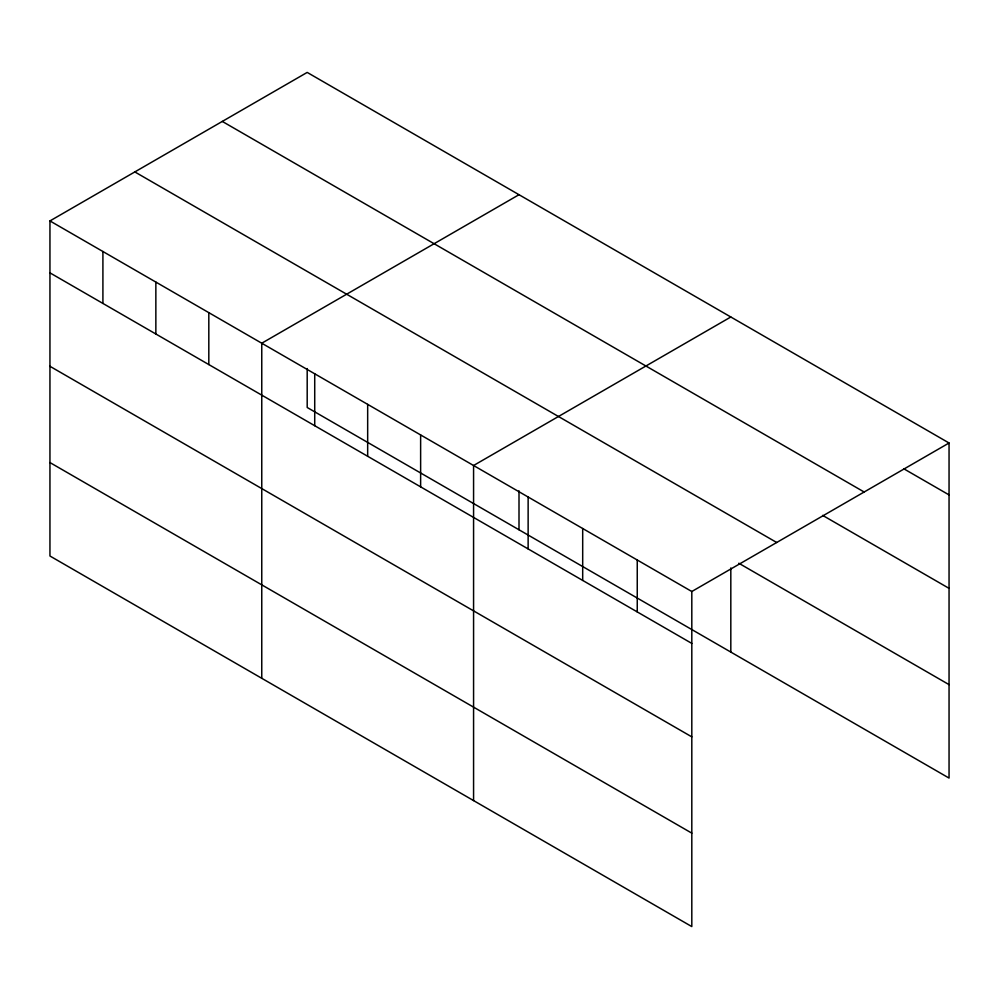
<?xml version="1.0" encoding="UTF-8"?>
<svg xmlns="http://www.w3.org/2000/svg" width="999" height="999" viewBox="0 0 999 999"><rect width="100%" height="100%" fill="white"/><g stroke="black" fill="none" stroke-linecap="round" stroke-linejoin="round"><path stroke-width="1.5" d="M49.95 220.929L691.808 591.508L691.808 926.585L49.95 556.006L49.95 220.929L307.192 72.415L949.05 442.994L949.05 778.071L307.192 407.492L307.192 368.556M519.005 194.705L261.763 343.219L261.763 678.296M730.818 316.995L473.576 465.509L473.576 800.586M691.808 591.508L949.05 442.994M903.808 468.793L949.05 494.905M222.302 121.428L864.16 492.007M822.639 515.372L949.05 588.349M134.84 171.928L776.698 542.494M738.798 563.236L949.05 684.627M49.95 272.852L691.808 643.418M49.95 366.296L691.808 736.862M49.95 462.562L691.808 833.141M730.818 567.969L730.818 652.072M637.25 560.014L637.25 611.925M582.692 528.508L582.692 580.431M528.134 497.015L528.134 548.926M519.005 490.846L519.005 529.782M420.629 434.94L420.629 486.863M367.669 404.37L367.669 456.281M314.722 373.801L314.722 425.711M208.816 312.65L208.816 364.573M155.856 282.08L155.856 333.991M102.909 251.511L102.909 303.421"/></g></svg>
